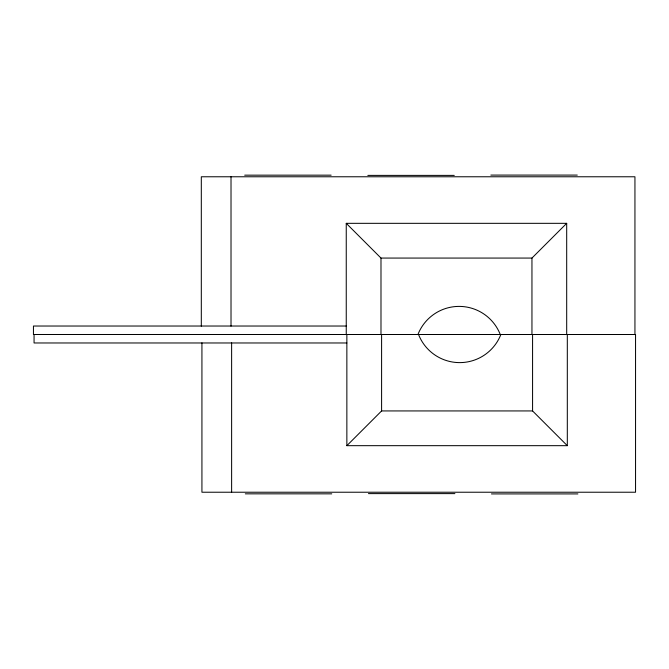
<?xml version="1.0" encoding="UTF-8"?>
<svg xmlns="http://www.w3.org/2000/svg" width="669" height="669" viewBox="0 0 669 669"><rect width="100%" height="100%" fill="white"/><g stroke="black" fill="none" stroke-linecap="round" stroke-linejoin="round"><path stroke-width="1" d="M346.249 334.492L346.249 223.329L380.987 258.067L531.955 258.067L566.693 223.329L566.693 334.492M346.86 334.508L346.86 445.671L381.598 410.933L532.574 410.933L567.312 445.671L567.312 334.508M490.845 175.086L577.272 175.086M244.703 175.161L331.13 175.161M367.833 175.387L454.259 175.387M346.249 223.329L566.693 223.329M346.249 326.029L33.45 326.029L33.45 334.492L635.55 334.508L635.55 492.225L201.929 492.225L201.929 342.854M346.86 342.971L34.06 342.971L34.06 334.508M346.86 445.671L567.312 445.671M368.452 493.613L454.878 493.613M245.314 493.839L331.749 493.839M491.456 493.914L577.891 493.914M634.94 334.492L634.94 176.775L201.31 176.775L201.31 326.146M532.574 334.508L532.574 410.933M531.955 258.067L531.955 334.492M381.598 334.508L381.598 410.933M380.987 258.067L380.987 334.492M231.625 342.863L231.625 492.225M231.014 176.775L231.014 326.138M500.864 334.508A44.187 44.187 0 0 1 418.551 334.508M417.941 334.492A44.187 44.187 0 0 1 500.245 334.492"/></g></svg>
